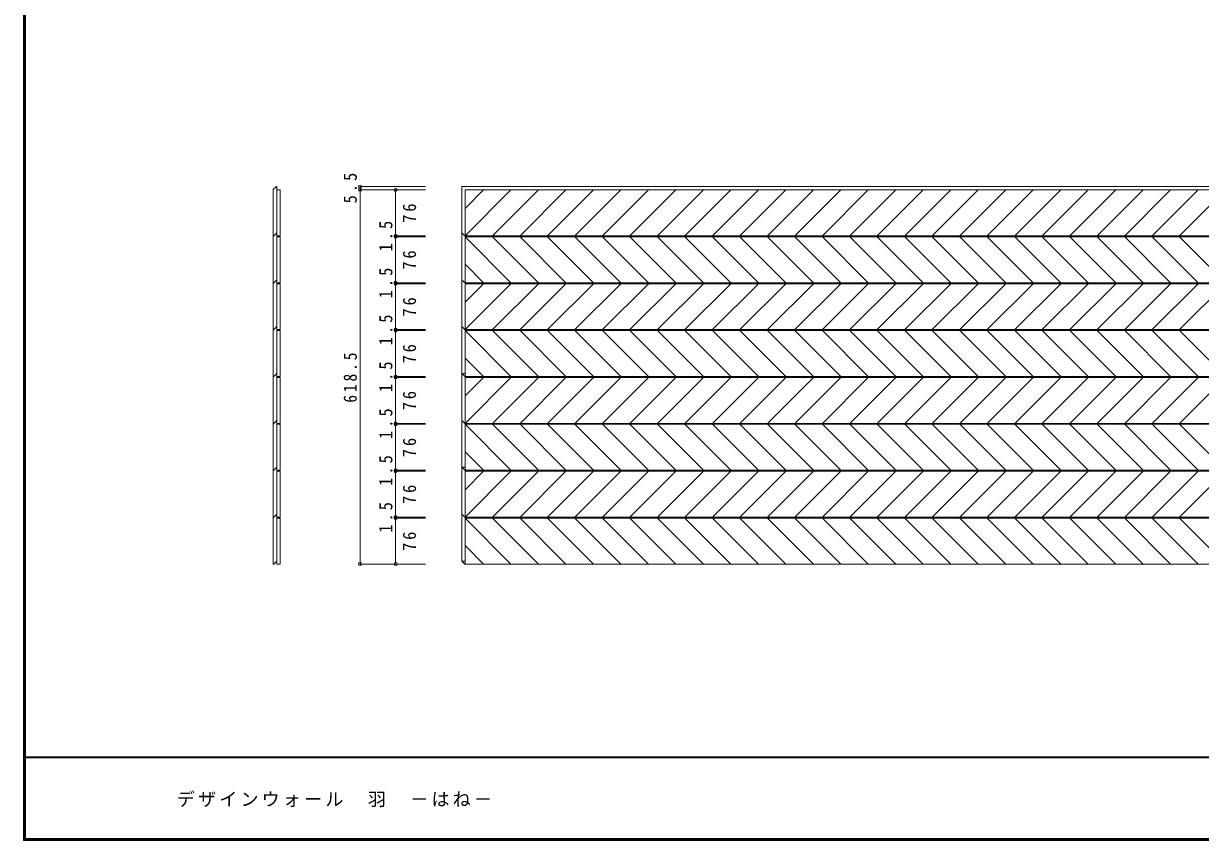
# Model space of a CAD drawing. Units: millimetres at full size, sheet at 1:10. Extents: x -1947 to 1953, y -1436 to 1392.
# Drawn here: x -1947 to -1, y -1402 to -51 of the extents above; entities that cross this region are included whole.
import ezdxf

# ---------------------------------------------------------------- set-up
doc = ezdxf.new("R2010")
doc.units = ezdxf.units.MM
doc.header["$LTSCALE"] = 10
doc.header["$PDMODE"] = 32
doc.header["$PDSIZE"] = 5
doc.layers.add('3-0', color=7, linetype='Continuous', lineweight=18)
doc.layers.add('F-1', color=6, linetype='Continuous', lineweight=18)
doc.layers.add('F-A', color=7, linetype='Continuous')
doc.styles.add('ＭＳ ゴシック', font='')
doc.styles.get('ＭＳ ゴシック').set_extended_font_data('MS Gothic')

msp = doc.modelspace()

# ---------------------------------------------------------------- linework, layer by layer
at = {"layer": '3-0'}
for p, q in [((-1533.64, -325.7), (-1533.64, -402.2)), ((-1527.64, -320.7), (-1527.64, -944.7)), ((-1524.75, -326.2), (-1527.64, -326.2)), ((-1524.75, -326.2), (-1522.14, -326.2)), ((-1522.14, -402.2), (-1522.14, -326.2)), ((-1222.14, -320.7), (-1222.14, -397.2)), ((-1222.14, -320.7), (1504.86, -320.7)), ((-1186.09, -326.2), (-1216.64, -356.75)), ((1510.36, -326.2), (-1216.64, -326.2)), ((-1095.19, -326.2), (-1171.19, -402.2)), ((-1049.74, -326.2), (-1125.74, -402.2)), ((-1004.29, -326.2), (-1080.29, -402.2)), ((-958.84, -326.2), (-1034.84, -402.2)), ((-913.39, -326.2), (-989.39, -402.2)), ((-867.94, -326.2), (-943.94, -402.2)), ((-822.49, -326.2), (-898.49, -402.2)), ((-777.04, -326.2), (-853.04, -402.2)), ((-731.59, -326.2), (-807.59, -402.2)), ((-686.14, -326.2), (-762.14, -402.2)), ((-640.69, -326.2), (-716.69, -402.2)), ((-595.24, -326.2), (-671.24, -402.2)), ((-549.79, -326.2), (-625.79, -402.2)), ((-504.34, -326.2), (-580.34, -402.2)), ((-458.89, -326.2), (-534.89, -402.2)), ((-413.44, -326.2), (-489.44, -402.2)), ((-367.99, -326.2), (-443.99, -402.2)), ((-322.54, -326.2), (-398.54, -402.2)), ((-277.09, -326.2), (-353.09, -402.2)), ((-231.64, -326.2), (-307.64, -402.2)), ((-186.19, -326.2), (-262.19, -402.2)), ((-140.74, -326.2), (-216.74, -402.2)), ((-95.29, -326.2), (-171.29, -402.2)), ((-49.84, -326.2), (-125.84, -402.2)), ((-4.39, -326.2), (-80.39, -402.2)), ((41.06, -326.2), (-34.94, -402.2)), ((-1533.64, -403.2), (-1527.64, -397.2)), ((-1533.64, -402.2), (-1532.64, -402.2)), ((-1533.64, -403.2), (-1533.64, -479.7)), ((-1527.64, -398.2), (-1528.64, -398.2)), ((-1527.64, -402.2), (-1522.14, -402.2)), ((-1524.75, -403.7), (-1527.64, -403.7)), ((-1524.75, -403.7), (-1522.14, -403.7)), ((-1522.14, -479.7), (-1522.14, -403.7)), ((-1222.14, -397.2), (-1217.14, -402.2)), ((-1222.14, -398.2), (-1222.14, -474.7)), ((-1222.14, -398.2), (-1221.14, -398.2)), ((1510.36, -402.2), (-1217.14, -402.2)), ((-1216.64, -403.7), (-1216.64, -479.7)), ((-1216.64, -403.7), (-1140.64, -479.7)), ((1510.36, -403.7), (-1216.64, -403.7)), ((-1095.19, -479.7), (-1171.19, -403.7)), ((-1049.74, -479.7), (-1125.74, -403.7)), ((-1004.29, -479.7), (-1080.29, -403.7)), ((-958.84, -479.7), (-1034.84, -403.7)), ((-913.39, -479.7), (-989.39, -403.7)), ((-867.94, -479.7), (-943.94, -403.7)), ((-822.49, -479.7), (-898.49, -403.7)), ((-777.04, -479.7), (-853.04, -403.7)), ((-731.59, -479.7), (-807.59, -403.7)), ((-686.14, -479.7), (-762.14, -403.7)), ((-640.69, -479.7), (-716.69, -403.7)), ((-595.24, -479.7), (-671.24, -403.7)), ((-549.79, -479.7), (-625.79, -403.7)), ((-504.34, -479.7), (-580.34, -403.7)), ((-458.89, -479.7), (-534.89, -403.7)), ((-413.44, -479.7), (-489.44, -403.7)), ((-367.99, -479.7), (-443.99, -403.7)), ((-322.54, -479.7), (-398.54, -403.7)), ((-277.09, -479.7), (-353.09, -403.7)), ((-231.64, -479.7), (-307.64, -403.7)), ((-186.19, -479.7), (-262.19, -403.7)), ((-140.74, -479.7), (-216.74, -403.7)), ((-95.29, -479.7), (-171.29, -403.7)), ((-49.84, -479.7), (-125.84, -403.7)), ((-4.39, -479.7), (-80.39, -403.7)), ((41.06, -479.7), (-34.94, -403.7)), ((-1186.09, -479.7), (-1216.64, -449.15)), ((-1533.64, -480.7), (-1527.64, -474.7)), ((-1533.64, -479.7), (-1532.64, -479.7)), ((-1533.64, -480.7), (-1533.64, -557.2)), ((-1527.64, -475.7), (-1528.64, -475.7)), ((-1527.64, -479.7), (-1522.14, -479.7)), ((-1524.75, -481.2), (-1527.64, -481.2)), ((-1524.75, -481.2), (-1522.14, -481.2)), ((-1522.14, -557.2), (-1522.14, -481.2)), ((-1222.14, -475.7), (-1222.14, -552.2)), ((-1222.14, -475.7), (-1221.14, -475.7)), ((1510.36, -479.7), (-1217.14, -479.7)), ((-1186.09, -481.2), (-1216.64, -511.75)), ((1510.36, -481.2), (-1216.64, -481.2)), ((-1095.19, -481.2), (-1171.19, -557.2)), ((-1049.74, -481.2), (-1125.74, -557.2)), ((-1004.29, -481.2), (-1080.29, -557.2)), ((-958.84, -481.2), (-1034.84, -557.2)), ((-913.39, -481.2), (-989.39, -557.2)), ((-867.94, -481.2), (-943.94, -557.2)), ((-822.49, -481.2), (-898.49, -557.2)), ((-777.04, -481.2), (-853.04, -557.2)), ((-731.59, -481.2), (-807.59, -557.2)), ((-686.14, -481.2), (-762.14, -557.2)), ((-640.69, -481.2), (-716.69, -557.2)), ((-595.24, -481.2), (-671.24, -557.2)), ((-549.79, -481.2), (-625.79, -557.2)), ((-504.34, -481.2), (-580.34, -557.2)), ((-458.89, -481.2), (-534.89, -557.2)), ((-413.44, -481.2), (-489.44, -557.2)), ((-367.99, -481.2), (-443.99, -557.2)), ((-322.54, -481.2), (-398.54, -557.2)), ((-277.09, -481.2), (-353.09, -557.2)), ((-231.64, -481.2), (-307.64, -557.2)), ((-186.19, -481.2), (-262.19, -557.2)), ((-140.74, -481.2), (-216.74, -557.2)), ((-95.29, -481.2), (-171.29, -557.2)), ((-49.84, -481.2), (-125.84, -557.2)), ((-4.39, -481.2), (-80.39, -557.2)), ((41.06, -481.2), (-34.94, -557.2)), ((-1533.64, -558.2), (-1527.64, -552.2)), ((-1533.64, -557.2), (-1532.64, -557.2)), ((-1533.64, -558.2), (-1533.64, -634.7)), ((-1527.64, -553.2), (-1528.64, -553.2)), ((-1527.64, -557.2), (-1522.14, -557.2)), ((-1524.75, -558.7), (-1527.64, -558.7)), ((-1524.75, -558.7), (-1522.14, -558.7)), ((-1522.14, -634.7), (-1522.14, -558.7)), ((-1222.14, -552.2), (-1217.14, -557.2)), ((-1222.14, -553.2), (-1222.14, -629.7)), ((-1222.14, -553.2), (-1221.14, -553.2)), ((1510.36, -557.2), (-1217.14, -557.2)), ((-1216.64, -558.7), (-1216.64, -634.7)), ((-1216.64, -558.7), (-1140.64, -634.7)), ((1510.36, -558.7), (-1216.64, -558.7)), ((-1095.19, -634.7), (-1171.19, -558.7)), ((-1049.74, -634.7), (-1125.74, -558.7)), ((-1004.29, -634.7), (-1080.29, -558.7)), ((-958.84, -634.7), (-1034.84, -558.7)), ((-913.39, -634.7), (-989.39, -558.7)), ((-867.94, -634.7), (-943.94, -558.7)), ((-822.49, -634.7), (-898.49, -558.7)), ((-777.04, -634.7), (-853.04, -558.7)), ((-731.59, -634.7), (-807.59, -558.7)), ((-686.14, -634.7), (-762.14, -558.7)), ((-640.69, -634.7), (-716.69, -558.7)), ((-595.24, -634.7), (-671.24, -558.7)), ((-549.79, -634.7), (-625.79, -558.7)), ((-504.34, -634.7), (-580.34, -558.7)), ((-458.89, -634.7), (-534.89, -558.7)), ((-413.44, -634.7), (-489.44, -558.7)), ((-367.99, -634.7), (-443.99, -558.7)), ((-322.54, -634.7), (-398.54, -558.7)), ((-277.09, -634.7), (-353.09, -558.7)), ((-231.64, -634.7), (-307.64, -558.7)), ((-186.19, -634.7), (-262.19, -558.7)), ((-140.74, -634.7), (-216.74, -558.7)), ((-95.29, -634.7), (-171.29, -558.7)), ((-49.84, -634.7), (-125.84, -558.7)), ((-4.39, -634.7), (-80.39, -558.7)), ((41.06, -634.7), (-34.94, -558.7)), ((-1186.09, -634.7), (-1216.64, -604.15)), ((-1533.64, -635.7), (-1527.64, -629.7)), ((-1533.64, -634.7), (-1532.64, -634.7)), ((-1533.64, -635.7), (-1533.64, -712.2)), ((-1527.64, -630.7), (-1528.64, -630.7)), ((-1527.64, -634.7), (-1522.14, -634.7)), ((-1524.75, -636.2), (-1527.64, -636.2)), ((-1524.75, -636.2), (-1522.14, -636.2)), ((-1522.14, -712.2), (-1522.14, -636.2)), ((-1222.14, -629.7), (-1216.64, -629.7)), ((-1222.14, -629.7), (-1217.14, -634.7)), ((-1222.14, -630.7), (-1222.14, -707.2)), ((-1222.14, -630.7), (-1221.14, -630.7)), ((1510.36, -634.7), (-1217.14, -634.7)), ((-1186.09, -636.2), (-1216.64, -666.75)), ((1510.36, -636.2), (-1216.64, -636.2)), ((-1095.19, -636.2), (-1171.19, -712.2)), ((-1049.74, -636.2), (-1125.74, -712.2)), ((-1004.29, -636.2), (-1080.29, -712.2)), ((-958.84, -636.2), (-1034.84, -712.2)), ((-913.39, -636.2), (-989.39, -712.2)), ((-867.94, -636.2), (-943.94, -712.2)), ((-822.49, -636.2), (-898.49, -712.2)), ((-777.04, -636.2), (-853.04, -712.2)), ((-731.59, -636.2), (-807.59, -712.2)), ((-686.14, -636.2), (-762.14, -712.2)), ((-640.69, -636.2), (-716.69, -712.2)), ((-595.24, -636.2), (-671.24, -712.2)), ((-549.79, -636.2), (-625.79, -712.2)), ((-504.34, -636.2), (-580.34, -712.2)), ((-458.89, -636.2), (-534.89, -712.2)), ((-413.44, -636.2), (-489.44, -712.2)), ((-367.99, -636.2), (-443.99, -712.2)), ((-322.54, -636.2), (-398.54, -712.2)), ((-277.09, -636.2), (-353.09, -712.2)), ((-231.64, -636.2), (-307.64, -712.2)), ((-186.19, -636.2), (-262.19, -712.2)), ((-140.74, -636.2), (-216.74, -712.2)), ((-95.29, -636.2), (-171.29, -712.2)), ((-49.84, -636.2), (-125.84, -712.2)), ((-4.39, -636.2), (-80.39, -712.2)), ((41.06, -636.2), (-34.94, -712.2)), ((-1533.64, -713.2), (-1527.64, -707.2)), ((-1533.64, -712.2), (-1532.64, -712.2)), ((-1533.64, -713.2), (-1533.64, -789.7)), ((-1527.64, -708.2), (-1528.64, -708.2)), ((-1527.64, -712.2), (-1522.14, -712.2)), ((-1524.75, -713.7), (-1527.64, -713.7)), ((-1524.75, -713.7), (-1522.14, -713.7)), ((-1522.14, -789.7), (-1522.14, -713.7)), ((-1222.14, -707.2), (-1217.14, -712.2)), ((-1222.14, -708.2), (-1221.14, -708.2)), ((1510.36, -712.2), (-1217.14, -712.2)), ((-1216.64, -713.7), (-1216.64, -789.7)), ((-1216.64, -713.7), (-1140.64, -789.7)), ((1510.36, -713.7), (-1216.64, -713.7)), ((-1095.19, -789.7), (-1171.19, -713.7)), ((-1049.74, -789.7), (-1125.74, -713.7)), ((-1004.29, -789.7), (-1080.29, -713.7)), ((-958.84, -789.7), (-1034.84, -713.7)), ((-913.39, -789.7), (-989.39, -713.7)), ((-867.94, -789.7), (-943.94, -713.7)), ((-822.49, -789.7), (-898.49, -713.7)), ((-777.04, -789.7), (-853.04, -713.7)), ((-731.59, -789.7), (-807.59, -713.7)), ((-686.14, -789.7), (-762.14, -713.7)), ((-640.69, -789.7), (-716.69, -713.7)), ((-595.24, -789.7), (-671.24, -713.7)), ((-549.79, -789.7), (-625.79, -713.7)), ((-504.34, -789.7), (-580.34, -713.7)), ((-458.89, -789.7), (-534.89, -713.7)), ((-413.44, -789.7), (-489.44, -713.7)), ((-367.99, -789.7), (-443.99, -713.7)), ((-322.54, -789.7), (-398.54, -713.7)), ((-277.09, -789.7), (-353.09, -713.7)), ((-231.64, -789.7), (-307.64, -713.7)), ((-186.19, -789.7), (-262.19, -713.7)), ((-140.74, -789.7), (-216.74, -713.7)), ((-95.29, -789.7), (-171.29, -713.7)), ((-49.84, -789.7), (-125.84, -713.7)), ((-4.39, -789.7), (-80.39, -713.7)), ((41.06, -789.7), (-34.94, -713.7)), ((-1186.09, -789.7), (-1216.64, -759.15)), ((-1533.64, -790.7), (-1527.64, -784.7)), ((-1533.64, -789.7), (-1532.64, -789.7)), ((-1533.64, -790.7), (-1533.64, -867.2)), ((-1527.64, -785.7), (-1528.64, -785.7)), ((-1527.64, -789.7), (-1522.14, -789.7)), ((-1524.75, -791.2), (-1527.64, -791.2)), ((-1524.75, -791.2), (-1522.14, -791.2)), ((-1522.14, -867.2), (-1522.14, -791.2)), ((-1222.14, -784.7), (-1217.14, -789.7)), ((-1222.14, -785.7), (-1222.14, -862.2)), ((-1222.14, -785.7), (-1221.14, -785.7)), ((1510.36, -789.7), (-1217.14, -789.7)), ((-1186.09, -791.2), (-1216.64, -821.75)), ((1510.36, -791.2), (-1216.64, -791.2)), ((-1095.19, -791.2), (-1171.19, -867.2)), ((-1049.74, -791.2), (-1125.74, -867.2)), ((-1004.29, -791.2), (-1080.29, -867.2)), ((-958.84, -791.2), (-1034.84, -867.2)), ((-913.39, -791.2), (-989.39, -867.2)), ((-867.94, -791.2), (-943.94, -867.2)), ((-822.49, -791.2), (-898.49, -867.2)), ((-777.04, -791.2), (-853.04, -867.2)), ((-731.59, -791.2), (-807.59, -867.2)), ((-686.14, -791.2), (-762.14, -867.2)), ((-640.69, -791.2), (-716.69, -867.2)), ((-595.24, -791.2), (-671.24, -867.2)), ((-549.79, -791.2), (-625.79, -867.2)), ((-504.34, -791.2), (-580.34, -867.2)), ((-458.89, -791.2), (-534.89, -867.2)), ((-413.44, -791.2), (-489.44, -867.2)), ((-367.99, -791.2), (-443.99, -867.2)), ((-322.54, -791.2), (-398.54, -867.2)), ((-277.09, -791.2), (-353.09, -867.2)), ((-231.64, -791.2), (-307.64, -867.2)), ((-186.19, -791.2), (-262.19, -867.2)), ((-140.74, -791.2), (-216.74, -867.2)), ((-95.29, -791.2), (-171.29, -867.2)), ((-49.84, -791.2), (-125.84, -867.2)), ((-4.39, -791.2), (-80.39, -867.2)), ((41.06, -791.2), (-34.94, -867.2)), ((-1533.64, -868.2), (-1527.64, -862.2)), ((-1533.64, -867.2), (-1532.64, -867.2)), ((-1533.64, -868.2), (-1533.64, -944.7)), ((-1527.64, -863.2), (-1528.64, -863.2)), ((-1527.64, -867.2), (-1522.14, -867.2)), ((-1524.75, -868.7), (-1527.64, -868.7)), ((-1524.75, -868.7), (-1522.14, -868.7)), ((-1522.14, -944.7), (-1522.14, -868.7)), ((-1222.14, -862.2), (-1217.14, -867.2)), ((-1222.14, -863.2), (-1221.14, -863.2)), ((1510.36, -867.2), (-1217.14, -867.2)), ((-1216.64, -868.7), (-1216.64, -944.7)), ((-1216.64, -868.7), (-1140.64, -944.7)), ((1510.36, -868.7), (-1216.64, -868.7)), ((-1095.19, -944.7), (-1171.19, -868.7)), ((-1049.74, -944.7), (-1125.74, -868.7)), ((-1004.29, -944.7), (-1080.29, -868.7)), ((-958.84, -944.7), (-1034.84, -868.7)), ((-913.39, -944.7), (-989.39, -868.7)), ((-867.94, -944.7), (-943.94, -868.7)), ((-822.49, -944.7), (-898.49, -868.7)), ((-777.04, -944.7), (-853.04, -868.7)), ((-731.59, -944.7), (-807.59, -868.7)), ((-686.14, -944.7), (-762.14, -868.7)), ((-640.69, -944.7), (-716.69, -868.7)), ((-595.24, -944.7), (-671.24, -868.7)), ((-549.79, -944.7), (-625.79, -868.7)), ((-504.34, -944.7), (-580.34, -868.7)), ((-458.89, -944.7), (-534.89, -868.7)), ((-413.44, -944.7), (-489.44, -868.7)), ((-367.99, -944.7), (-443.99, -868.7)), ((-322.54, -944.7), (-398.54, -868.7)), ((-277.09, -944.7), (-353.09, -868.7)), ((-231.64, -944.7), (-307.64, -868.7)), ((-186.19, -944.7), (-262.19, -868.7)), ((-140.74, -944.7), (-216.74, -868.7)), ((-95.29, -944.7), (-171.29, -868.7)), ((-49.84, -944.7), (-125.84, -868.7)), ((-4.39, -944.7), (-80.39, -868.7)), ((41.06, -944.7), (-34.94, -868.7)), ((-1186.09, -944.7), (-1216.64, -914.15)), ((-1527.64, -944.7), (-1522.14, -944.7)), ((-1222.14, -939.7), (-1217.14, -944.7)), ((1510.36, -944.7), (-1217.14, -944.7))]:
    msp.add_line(p, q, dxfattribs=at)
at = {"layer": '3-0', "color": 3}
for p, q in [((-1390.28, -320.7), (-1390.28, -326.2)), ((-1390.28, -326.2), (-1390.28, -944.7)), ((-1331.45, -326.2), (-1331.45, -402.2)), ((-1331.45, -402.2), (-1331.45, -403.7)), ((-1331.45, -403.7), (-1331.45, -479.7)), ((-1331.45, -479.7), (-1331.45, -481.2)), ((-1331.45, -481.2), (-1331.45, -557.2)), ((-1331.45, -557.2), (-1331.45, -558.7)), ((-1331.45, -558.7), (-1331.45, -634.7)), ((-1331.45, -634.7), (-1331.45, -636.2)), ((-1331.45, -636.2), (-1331.45, -712.2)), ((-1331.45, -712.2), (-1331.45, -713.7)), ((-1331.45, -713.7), (-1331.45, -789.7)), ((-1331.45, -789.7), (-1331.45, -791.2)), ((-1331.45, -791.2), (-1331.45, -867.2)), ((-1331.45, -867.2), (-1331.45, -868.7)), ((-1331.45, -868.7), (-1331.45, -944.7))]:
    msp.add_line(p, q, dxfattribs=at)
at = {"layer": '3-0', "color": 4}
for p, q in [((-1390.28, -320.7), (-1282.24, -320.7)), ((-1390.28, -326.2), (-1331.45, -326.2)), ((-1331.45, -326.2), (-1282.24, -326.2)), ((-1331.45, -402.2), (-1282.24, -402.2)), ((-1331.45, -403.7), (-1282.24, -403.7)), ((-1331.45, -479.7), (-1282.24, -479.7)), ((-1331.45, -481.2), (-1282.24, -481.2)), ((-1331.45, -557.2), (-1282.24, -557.2)), ((-1331.45, -558.7), (-1282.24, -558.7)), ((-1331.45, -634.7), (-1282.24, -634.7)), ((-1331.45, -636.2), (-1282.24, -636.2)), ((-1331.45, -712.2), (-1282.24, -712.2)), ((-1331.45, -713.7), (-1282.24, -713.7)), ((-1331.45, -789.7), (-1282.24, -789.7)), ((-1331.45, -791.2), (-1282.24, -791.2)), ((-1331.45, -867.2), (-1282.24, -867.2)), ((-1331.45, -868.7), (-1282.24, -868.7)), ((-1390.28, -944.7), (-1331.45, -944.7)), ((-1331.45, -944.7), (-1282.24, -944.7))]:
    msp.add_line(p, q, dxfattribs=at)
at = {"layer": '3-0'}
for points in [[(-1527.64, -320.7), (-1528.64, -320.7), (-1533.64, -325.7)], [(-1216.64, -326.2), (-1216.64, -402.2), (-1140.64, -326.2)], [(-1222.14, -474.7), (-1219.76, -477.07), (-1217.14, -479.7)], [(-1216.64, -481.2), (-1216.64, -557.2), (-1140.64, -481.2)], [(-1216.64, -636.2), (-1216.64, -712.2), (-1140.64, -636.2)], [(-1222.14, -708.2), (-1222.14, -784.7), (-1216.64, -784.7)], [(-1216.64, -791.2), (-1216.64, -867.2), (-1140.64, -791.2)], [(-1222.14, -863.2), (-1222.14, -939.7), (-1216.64, -939.7)], [(-1533.64, -944.7), (-1532.64, -944.7), (-1527.64, -939.7)]]:
    msp.add_lwpolyline(points, dxfattribs=at)
at = {"layer": '3-0', "color": 3}
for p in [(-1390.28, -320.7), (-1390.28, -326.2), (-1331.45, -326.2), (-1331.45, -402.2), (-1331.45, -403.7), (-1331.45, -479.7), (-1331.45, -481.2), (-1331.45, -557.2), (-1331.45, -558.7), (-1331.45, -634.7), (-1331.45, -636.2), (-1331.45, -712.2), (-1331.45, -713.7), (-1331.45, -789.7), (-1331.45, -791.2), (-1331.45, -867.2), (-1331.45, -868.7), (-1390.28, -944.7), (-1331.45, -944.7)]:
    msp.add_point(p, dxfattribs=at)
at = {"layer": 'F-1'}
for p, q in [((-1946.69, 1391.67), (-1946.69, -1401.67)), ((-1945.03, 1391.67), (-1945.03, -1401.67)), ((-1943.36, 1391.67), (-1943.36, -1401.67)), ((1953.31, -1263.33), (-1946.69, -1263.33)), ((1953.31, -1265), (-1946.69, -1265)), ((1953.31, -1398.33), (-1946.69, -1398.33)), ((1953.31, -1400), (-1946.69, -1400)), ((1953.31, -1401.67), (-1946.69, -1401.67))]:
    msp.add_line(p, q, dxfattribs=at)

# ---------------------------------------------------------------- texts
at = {"layer": '3-0', "char_height": 21.99, "attachment_point": 7, "rotation": 90, "style": 'ＭＳ ゴシック'}
for s, insert in [('\\T1.38;\\W0.9;5.5', (-1395.28, -348.45)), ('\\T1.36;\\W0.9;76', (-1297.35, -380.45)), ('\\T1.38;\\W0.9;1.5', (-1336.45, -427.95)), ('\\T1.36;\\W0.9;76', (-1297.35, -457.95)), ('\\T1.38;\\W0.9;1.5', (-1336.45, -505.45)), ('\\T1.36;\\W0.9;76', (-1297.35, -535.45)), ('\\T1.38;\\W0.9;1.5', (-1336.45, -582.95)), ('\\T1.36;\\W0.9;76', (-1297.35, -612.95)), ('\\T1.38;\\W0.85;618.5', (-1395.28, -677.95)), ('\\T1.38;\\W0.9;1.5', (-1336.45, -660.45)), ('\\T1.36;\\W0.9;76', (-1297.35, -690.45)), ('\\T1.38;\\W0.9;1.5', (-1336.45, -737.95)), ('\\T1.36;\\W0.9;76', (-1297.35, -767.95)), ('\\T1.38;\\W0.9;1.5', (-1336.45, -815.45)), ('\\T1.36;\\W0.9;76', (-1297.35, -845.45)), ('\\T1.38;\\W0.9;1.5', (-1336.45, -892.95)), ('\\T1.36;\\W0.9;76', (-1297.35, -922.95))]:
    msp.add_mtext(s, dxfattribs=dict(at, insert=insert))
at = {"layer": 'F-A', "insert": (-1693.36, -1346.67), "char_height": 21.99, "attachment_point": 7, "style": 'ＭＳ ゴシック'}
msp.add_mtext('\\T1.17;デザインウォール\u3000羽\u3000－はね－', dxfattribs=at)

doc.saveas('drawing.dxf')
